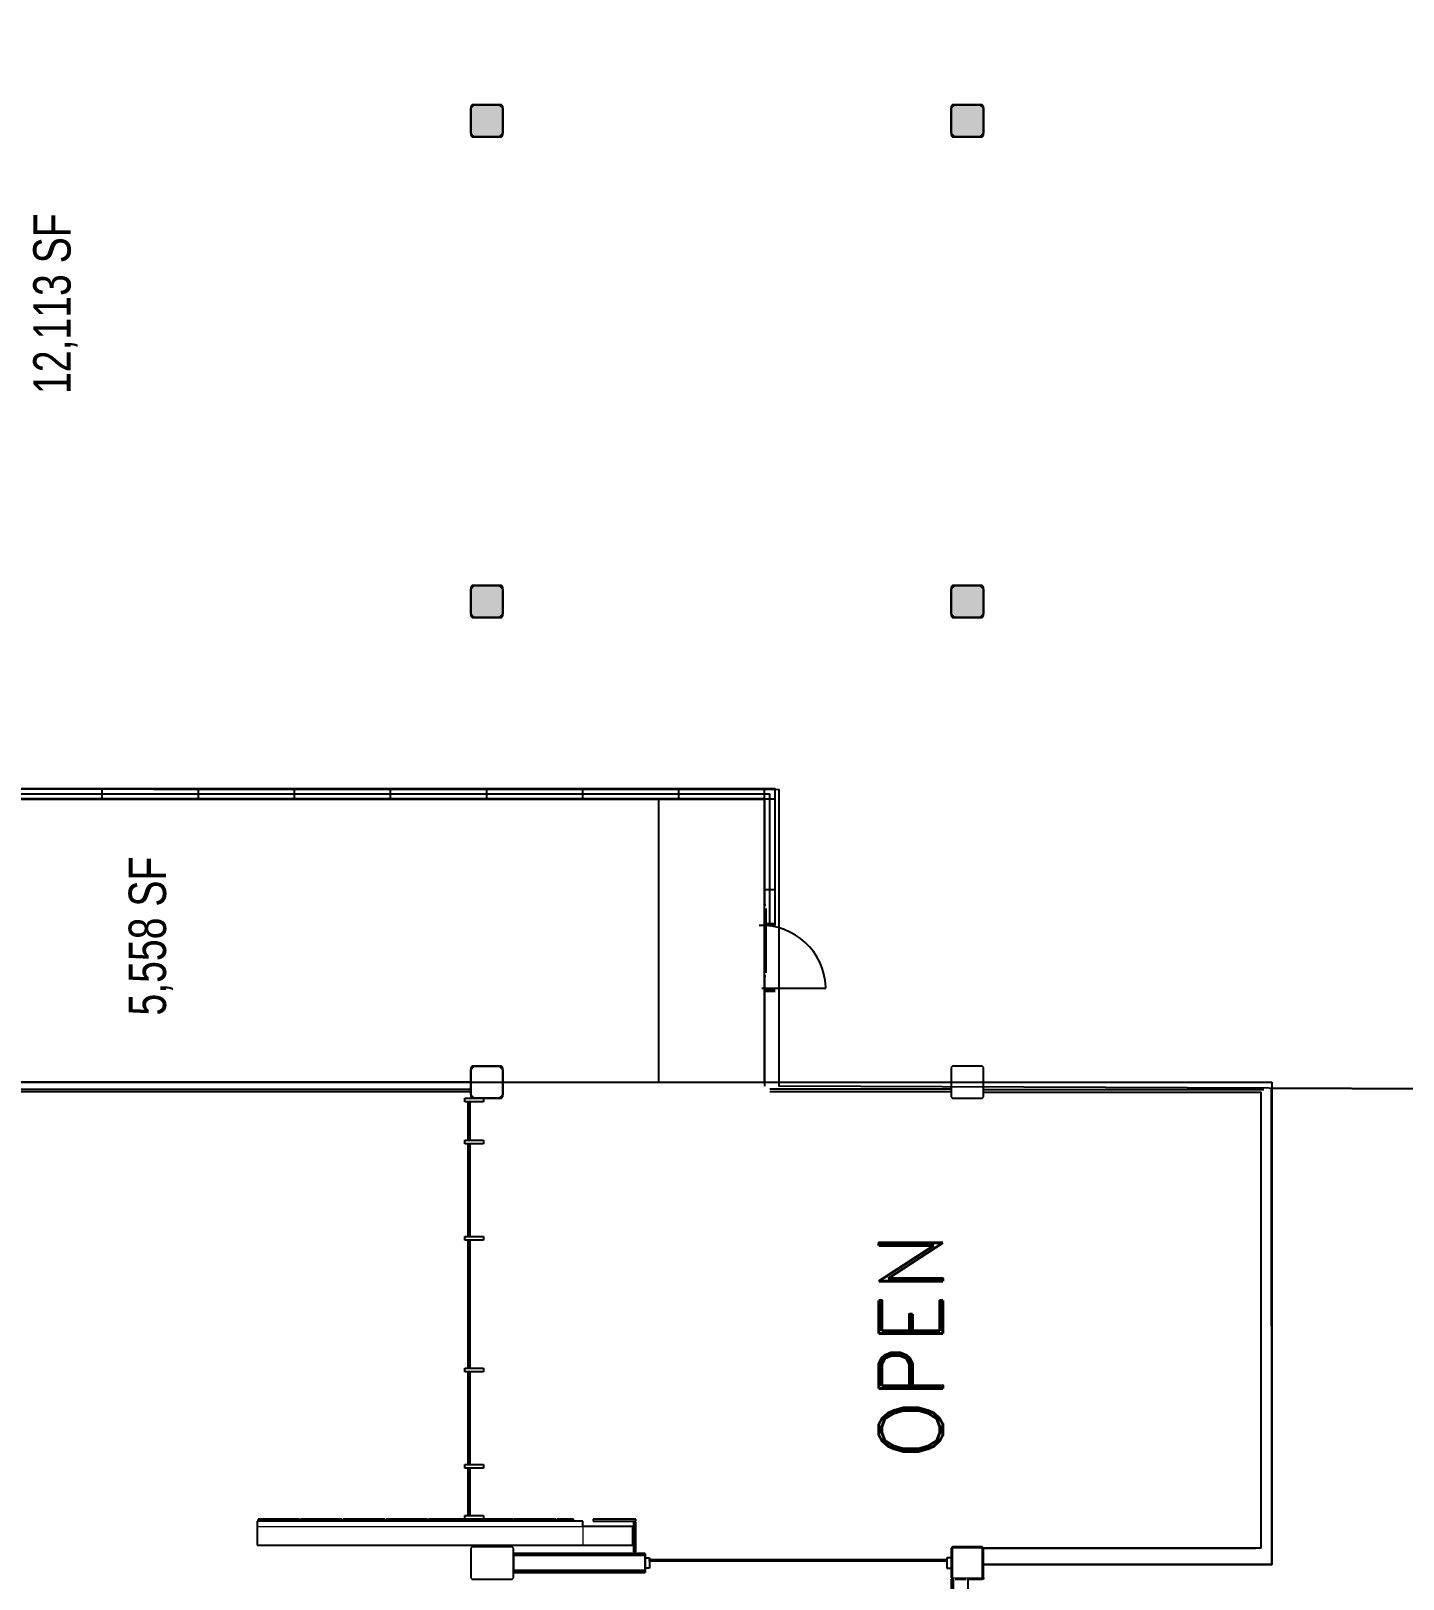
# Model space of a CAD drawing. Header units: inches. Extents: x -234 to 3525, y 0 to 2715.
# Drawn here: x 1904 to 2675, y 1071 to 1940 of the extents above; entities that cross this region are included whole.
import ezdxf
from ezdxf.enums import TextEntityAlignment as Align

# ---------------------------------------------------------------- set-up
doc = ezdxf.new("R2010")
doc.units = ezdxf.units.IN
doc.header["$LTSCALE"] = 10
doc.header["$MEASUREMENT"] = 0
doc.layers.get('0').update_dxf_attribs({"linetype": 'CONTINUOUS'})
for name, color, linetype in [('A-COL', 5, 'CONTINUOUS'), ('A-DOOR', 2, 'CONTINUOUS'), ('A-FLOR', 3, 'CONTINUOUS'), ('A-GLAZ', 1, 'CONTINUOUS'), ('A-IDEN-TEXT', 4, 'CONTINUOUS'), ('A-ROOF', 2, 'CONTINUOUS'), ('A-WALL', 5, 'CONTINUOUS'), ('AREA-ASSIGN', 7, 'CONTINUOUS'), ('AREA-TEXT', 3, 'CONTINUOUS')]:
    doc.layers.add(name, color=color, linetype=linetype)
doc.styles.add('AREA', font='arial.ttf', dxfattribs={"width": 0.75, "height": 21})
doc.styles.add('TEXT', font='ROMAND')

# ---------------------------------------------------------------- blocks, each defined once
blk = doc.blocks.new('COL')
at = {"layer": 'A-COL'}
blk.add_lwpolyline([(9, 7), (9, -7), (7, -9), (-7, -9), (-9, -7), (-9, 7), (-7, 9), (7, 9)], close=True, dxfattribs=at)

msp = doc.modelspace()

# ---------------------------------------------------------------- hatches: boundary and pattern name
at = {"layer": 'A-COL'}
for points in [[(2151.75, 1881), (2168.25, 1881), (2169, 1881.75), (2169, 1898.25), (2168.25, 1899), (2151.75, 1899), (2151, 1898.25), (2151, 1881.75)], [(2421.75, 1881), (2438.25, 1881), (2439, 1881.75), (2439, 1898.25), (2438.25, 1899), (2421.75, 1899), (2421, 1898.25), (2421, 1881.75)]]:
    msp.add_hatch(color=256, dxfattribs=at).paths.add_polyline_path(points)
at = {"layer": 'A-WALL', "lineweight": 5}
for points in [[(2151.75, 1611), (2168.25, 1611), (2169, 1611.75), (2169, 1628.25), (2168.25, 1629), (2151.75, 1629), (2151, 1628.25), (2151, 1611.75)], [(2421.75, 1611), (2438.25, 1611), (2439, 1611.75), (2439, 1628.25), (2438.25, 1629), (2421.75, 1629), (2421, 1628.25), (2421, 1611.75)]]:
    msp.add_hatch(color=256, dxfattribs=at).paths.add_polyline_path(points)

# ---------------------------------------------------------------- linework, layer by layer
at = {"layer": 'A-COL'}
for p, q in [((2151.75, 1899), (2151, 1898.25)), ((2151, 1898.25), (2151, 1881.75)), ((2168.25, 1899), (2151.75, 1899)), ((2169, 1898.25), (2168.25, 1899)), ((2169, 1881.75), (2169, 1898.25)), ((2421.75, 1899), (2421, 1898.25)), ((2421, 1898.25), (2421, 1881.75)), ((2438.25, 1899), (2421.75, 1899)), ((2439, 1898.25), (2438.25, 1899)), ((2439, 1881.75), (2439, 1898.25)), ((2151, 1881.75), (2151.75, 1881)), ((2151.75, 1881), (2168.25, 1881)), ((2168.25, 1881), (2169, 1881.75)), ((2421, 1881.75), (2421.75, 1881)), ((2421.75, 1881), (2438.25, 1881)), ((2438.25, 1881), (2439, 1881.75)), ((2151.75, 1089), (2151, 1088.25)), ((2151, 1088.25), (2151, 1071.75)), ((2174.25, 1089), (2151.75, 1089)), ((2175, 1088.25), (2174.25, 1089)), ((2175, 1085.25), (2175, 1088.25)), ((2151, 1071.75), (2151.75, 1071)), ((2151.75, 1071), (2174.25, 1071)), ((2174.25, 1071), (2175, 1071.75)), ((2175, 1071.75), (2175, 1074.75))]:
    msp.add_line(p, q, dxfattribs=at)
at = {"layer": 'A-DOOR'}
for p, q in [((2314.5, 1402.75), (2350.5, 1402.75)), ((2350.5, 1402.75), (2350.5, 1403.5))]:
    msp.add_line(p, q, dxfattribs=at)
msp.add_arc((2314.5, 1402), 36.03, 2.38594, 92.38594, dxfattribs=at)
at = {"layer": 'A-FLOR'}
for p, q in [((1193.75, 1350), (2151, 1350)), ((1194, 1350), (2316, 1350)), ((2169, 1350), (2236.08, 1350)), ((2322, 1350), (2601, 1350)), ((2601, 1350), (2601, 1341)), ((1194, 1346.05), (2151, 1346.05)), ((2151, 1344.55), (1194, 1344.55)), ((2175, 1084.63), (2175, 1085.25)), ((2175, 1084), (2175, 1084.63)), ((2175, 1076), (2175, 1084)), ((2175, 1075.38), (2175, 1076)), ((2175, 1074.75), (2175, 1075.38)), ((2421.75, 1071), (2421, 1071)), ((2421, 1071), (2421, 1059.03)), ((2439, 1071), (2438.25, 1071)), ((2439, 1071.75), (2439, 1071))]:
    msp.add_line(p, q, dxfattribs=at)
at = {"layer": 'A-GLAZ'}
for p, q in [((1890, 1515), (2160, 1515)), ((1944, 1509), (1944, 1515)), ((1998, 1509), (1998, 1515)), ((2052, 1509), (2052, 1515)), ((2106, 1509), (2106, 1515)), ((2160, 1509), (2160, 1515)), ((2160, 1515), (2322, 1515)), ((2214, 1509), (2214, 1515)), ((2268, 1509), (2268, 1515)), ((2316, 1509), (2316, 1515)), ((2322, 1438), (2322, 1515)), ((1890, 1512), (2160, 1512)), ((1890, 1509), (2160, 1509)), ((2160, 1512), (2319, 1512)), ((2160, 1509), (2316, 1509)), ((2322, 1509), (2316, 1509)), ((2316, 1438), (2316, 1509)), ((2319, 1438), (2319, 1512)), ((2322, 1458), (2316, 1458)), ((2322, 1439), (2316, 1439)), ((2322, 1401), (2316, 1401)), ((2316, 1350), (2322, 1350)), ((2147.6, 1341.04), (2158.1, 1341.04)), ((2147.6, 1339.08), (2147.6, 1341.04)), ((2158.1, 1339.08), (2147.6, 1339.08)), ((2149.56, 1317.39), (2149.56, 1339.08)), ((2150.63, 1317.39), (2150.63, 1339.08)), ((2158.1, 1341.04), (2158.1, 1339.08)), ((2319, 1346.25), (2420.95, 1346.25)), ((2420.91, 1344.65), (2319, 1344.65)), ((2439, 1345.98), (2596.57, 1345.98)), ((2439, 1344.38), (2595.15, 1344.38)), ((2595.15, 1088.25), (2595.15, 1344.38)), ((2147.6, 1317.39), (2158.1, 1317.39)), ((2147.6, 1315.43), (2147.6, 1317.39)), ((2158.1, 1315.43), (2147.6, 1315.43)), ((2149.56, 1263.32), (2149.56, 1315.43)), ((2150.63, 1263.32), (2150.63, 1315.43)), ((2158.1, 1317.39), (2158.1, 1315.43)), ((2147.6, 1263.32), (2158.1, 1263.32)), ((2147.6, 1261.37), (2147.6, 1263.32)), ((2158.1, 1261.37), (2147.6, 1261.37)), ((2149.56, 1189.34), (2149.56, 1261.37)), ((2150.63, 1189.34), (2150.63, 1261.37)), ((2158.1, 1263.32), (2158.1, 1261.37)), ((2147.6, 1189.34), (2158.1, 1189.34)), ((2147.6, 1187.38), (2147.6, 1189.34)), ((2158.1, 1187.38), (2147.6, 1187.38)), ((2149.56, 1135.28), (2149.56, 1187.38)), ((2150.63, 1135.28), (2150.63, 1187.38)), ((2158.1, 1189.34), (2158.1, 1187.38)), ((2147.6, 1135.28), (2158.1, 1135.28)), ((2147.6, 1133.32), (2147.6, 1135.28)), ((2158.1, 1133.32), (2147.6, 1133.32)), ((2149.56, 1106.64), (2149.56, 1133.32)), ((2150.63, 1106.64), (2150.63, 1133.32)), ((2158.1, 1135.28), (2158.1, 1133.32)), ((2147.6, 1106.64), (2158.1, 1106.64)), ((2147.6, 1104.69), (2147.6, 1106.64)), ((2158.1, 1104.69), (2147.6, 1104.69)), ((2158.1, 1106.64), (2158.1, 1104.69)), ((2595.15, 1088.25), (2439, 1088.25)), ((2175, 1074.75), (2175, 1085.24)), ((2175, 1085.24), (2248.98, 1085.24)), ((2248.98, 1085.24), (2248.98, 1074.75)), ((2248.98, 1082.93), (2251.47, 1082.93)), ((2251.47, 1082.93), (2251.47, 1077.06)), ((2251.47, 1082.04), (2418.47, 1082.04)), ((2251.47, 1080.97), (2251.47, 1082.04)), ((2418.47, 1080.97), (2251.47, 1080.97)), ((2420.96, 1082.93), (2418.47, 1082.93)), ((2418.47, 1082.93), (2418.47, 1077.06)), ((2418.47, 1082.04), (2418.47, 1080.97)), ((2248.98, 1074.75), (2175, 1074.75)), ((2251.47, 1077.06), (2248.98, 1077.06)), ((2418.47, 1077.06), (2420.96, 1077.06))]:
    msp.add_line(p, q, dxfattribs=at)
at = {"layer": 'A-ROOF'}
for p, q in [((2256.75, 1350), (2256.75, 1509.25)), ((2316.75, 1447.5), (2316.75, 1411.5)), ((2151, 1350), (1193.75, 1350))]:
    msp.add_line(p, q, dxfattribs=at)
at = {"layer": 'A-WALL'}
for p, q in [((2151.75, 1629), (2151, 1628.25)), ((2151, 1628.25), (2151, 1611.75)), ((2168.25, 1629), (2151.75, 1629)), ((2169, 1628.25), (2168.25, 1629)), ((2169, 1611.75), (2169, 1628.25)), ((2421.75, 1629), (2421, 1628.25)), ((2421, 1628.25), (2421, 1611.75)), ((2438.25, 1629), (2421.75, 1629)), ((2439, 1628.25), (2438.25, 1629)), ((2439, 1611.75), (2439, 1628.25)), ((2151, 1611.75), (2151.75, 1611)), ((2151.75, 1611), (2168.25, 1611)), ((2168.25, 1611), (2169, 1611.75)), ((2421, 1611.75), (2421.75, 1611)), ((2421.75, 1611), (2438.25, 1611)), ((2438.25, 1611), (2439, 1611.75)), ((2316.25, 1509.25), (1333, 1509.25)), ((2316.25, 1449.5), (2316.25, 1509.25)), ((2316.75, 1449.5), (2316.25, 1449.5)), ((2322, 1438), (2316, 1438)), ((2316.25, 1347.75), (2316.25, 1409.5)), ((2316.75, 1409.5), (2316.25, 1409.5)), ((2322, 1402), (2316, 1402)), ((2151.75, 1359), (2151, 1358.25)), ((2151, 1358.25), (2151, 1341.75)), ((2168.25, 1359), (2151.75, 1359)), ((2169, 1358.25), (2168.25, 1359)), ((2169, 1341.75), (2169, 1358.25)), ((2421.75, 1359), (2421, 1358.25)), ((2421, 1358.25), (2421, 1341.75)), ((2438.25, 1359), (2421.75, 1359)), ((2439, 1358.25), (2438.25, 1359)), ((2439, 1341.75), (2439, 1358.25)), ((2151, 1341.75), (2151.75, 1341)), ((2151.75, 1341), (2168.25, 1341)), ((2168.25, 1341), (2169, 1341.75)), ((2421, 1341.75), (2421.75, 1341)), ((2421.75, 1341), (2438.25, 1341)), ((2438.25, 1341), (2439, 1341.75)), ((2601, 1341), (2600.94, 1341)), ((2601, 1341), (2601, 1079.25)), ((2421.75, 1089), (2421, 1088.25)), ((2421, 1088.25), (2421, 1071.75)), ((2438.25, 1089), (2421.75, 1089)), ((2439, 1088.25), (2438.25, 1089)), ((2439, 1071.75), (2439, 1088.25)), ((2439, 1088.25), (2592, 1088.25)), ((2175, 1085.25), (2175, 1074.75)), ((2601, 1079.25), (2439, 1079.25)), ((2421, 1071.75), (2421.75, 1071)), ((2421.75, 1071), (2422, 1071)), ((2423.25, 1071), (2429.25, 1071)), ((2429.25, 1071), (2423.25, 1071)), ((2430.5, 1071), (2438.25, 1071)), ((2438.25, 1071), (2439, 1071.75))]:
    msp.add_line(p, q, dxfattribs=at)
at = {"layer": 'A-WALL', "lineweight": 25}
for p, q in [((2054.78, 1104.69), (2031.53, 1104.69)), ((2031.53, 1104.69), (2031.53, 1103.44)), ((2054.78, 1103.44), (2054.78, 1104.69)), ((2078.78, 1104.69), (2055.28, 1104.69)), ((2055.28, 1104.69), (2055.28, 1103.44)), ((2078.78, 1103.44), (2078.78, 1104.69)), ((2102.78, 1104.69), (2079.28, 1104.69)), ((2079.28, 1104.69), (2079.28, 1103.44)), ((2102.78, 1103.44), (2102.78, 1104.69)), ((2126.78, 1104.69), (2103.28, 1104.69)), ((2103.28, 1104.69), (2103.28, 1103.44)), ((2126.78, 1103.44), (2126.78, 1104.69)), ((2150.78, 1104.69), (2127.28, 1104.69)), ((2127.28, 1104.69), (2127.28, 1103.44)), ((2150.78, 1103.44), (2150.78, 1104.69)), ((2174.78, 1104.69), (2151.28, 1104.69)), ((2151.28, 1104.69), (2151.28, 1103.44)), ((2174.78, 1103.44), (2174.78, 1104.69)), ((2198.78, 1104.69), (2175.28, 1104.69)), ((2175.28, 1104.69), (2175.28, 1103.44)), ((2198.78, 1103.44), (2198.78, 1104.69)), ((2208.75, 1104.69), (2199.28, 1104.69)), ((2199.28, 1104.69), (2199.28, 1103.44)), ((2208.75, 1103.44), (2208.75, 1104.69)), ((2243.74, 1104.69), (2219.75, 1104.69)), ((2219.75, 1104.69), (2219.75, 1103.44)), ((2243.74, 1103.44), (2243.74, 1104.69)), ((2214, 1103.44), (2031, 1103.44)), ((2031, 1103.44), (2031, 1089.94)), ((2214, 1100.44), (2214, 1103.44)), ((2242, 1100.44), (2214, 1100.44)), ((2219.75, 1103.44), (2243.74, 1103.44)), ((2242, 1089.94), (2242, 1100.44)), ((2243.74, 1102.94), (2242.49, 1102.94)), ((2242.49, 1102.94), (2242.49, 1086.25)), ((2243.74, 1086.25), (2243.74, 1102.94)), ((2031, 1089.94), (2214, 1089.94)), ((2214, 1089.94), (2242, 1089.94)), ((2249, 1085.25), (2175, 1085.25)), ((2242.49, 1086.25), (2243.74, 1086.25)), ((2249, 1074.75), (2249, 1085.25)), ((2175, 1074.75), (2249, 1074.75)), ((2422, 1071), (2422, 942)), ((2430.5, 942), (2430.5, 1071))]:
    msp.add_line(p, q, dxfattribs=at)
at = {"layer": 'A-WALL', "lineweight": 9}
for p, q in [((2031, 1100.44), (2214, 1100.44)), ((2214, 1100.44), (2214, 1089.94)), ((2422.01, 1088.38), (2421.63, 1087.99)), ((2421.63, 1087.99), (2421.63, 1072.01)), ((2437.99, 1088.38), (2422.01, 1088.38)), ((2438.38, 1087.99), (2437.99, 1088.38)), ((2438.38, 1072.01), (2438.38, 1087.99)), ((2249, 1084.63), (2175, 1084.63)), ((2249, 1084), (2175, 1084)), ((2249, 1076), (2175, 1076)), ((2249, 1075.38), (2175, 1075.38)), ((2421.63, 1072.01), (2422.01, 1071.63)), ((2422.01, 1071.63), (2437.99, 1071.63)), ((2437.99, 1071.63), (2438.38, 1072.01))]:
    msp.add_line(p, q, dxfattribs=at)
at = {"layer": 'A-WALL'}
msp.add_lwpolyline([(2169, 1357), (2169, 1343), (2167, 1341), (2153, 1341), (2151, 1343), (2151, 1357), (2153, 1359), (2167, 1359)], close=True, dxfattribs=at)
at = {"layer": 'AREA-ASSIGN'}
for points in [[(2708, 2322), (2708.25, 1899), (2691.75, 1899), (2691.75, 1881), (2702.31, 1881), (2700, 1783.87), (2699.88, 1734.75), (2700, 1728), (2700, 1680.74), (2700, 1458.04), (2702.75, 1458), (2702.51, 1359), (2691, 1359), (2691, 1346.38), (2324.25, 1347.84), (2324.25, 1514.3), (918, 1515)], [(2430.49, 942.07), (2430.5, 1071), (2438.25, 1071), (2439, 1071.75), (2439.03, 1079.25), (2601, 1079.25), (2600.94, 1346.63), (2691, 1346.34), (2600.94, 1346.63), (2691, 1346.34), (2691, 1341), (2694.88, 1341), (2694.88, 1089), (2691, 1089), (2691, 1071), (2699.66, 1071), (2699.88, 972)]]:
    msp.add_lwpolyline(points, dxfattribs=at)
msp.add_lwpolyline([(1194, 1509), (1194, 1350), (2316, 1350), (2316, 1509), (1194, 1509)], close=True, dxfattribs=at)

# ---------------------------------------------------------------- block references
for p in [(2160, 1890), (2430, 1890), (2160, 1620), (2430, 1620)]:
    msp.add_blockref('COL', p)

# ---------------------------------------------------------------- texts
at = {"layer": 'A-IDEN-TEXT', "style": 'TEXT'}
msp.add_text('OPEN', height=36, rotation=90, dxfattribs=at).set_placement((2398.3, 1201.95), align=Align.MIDDLE)
at = {"layer": 'AREA-TEXT', "style": 'AREA', "width": 0.75}
for s, p in [('12,113 SF', (1915.71, 1787.27)), ('5,558 SF', (1969.32, 1432.09))]:
    msp.add_text(s, height=21, rotation=90, dxfattribs=at).set_placement(p, align=Align.MIDDLE_CENTER)

doc.saveas('drawing.dxf')
